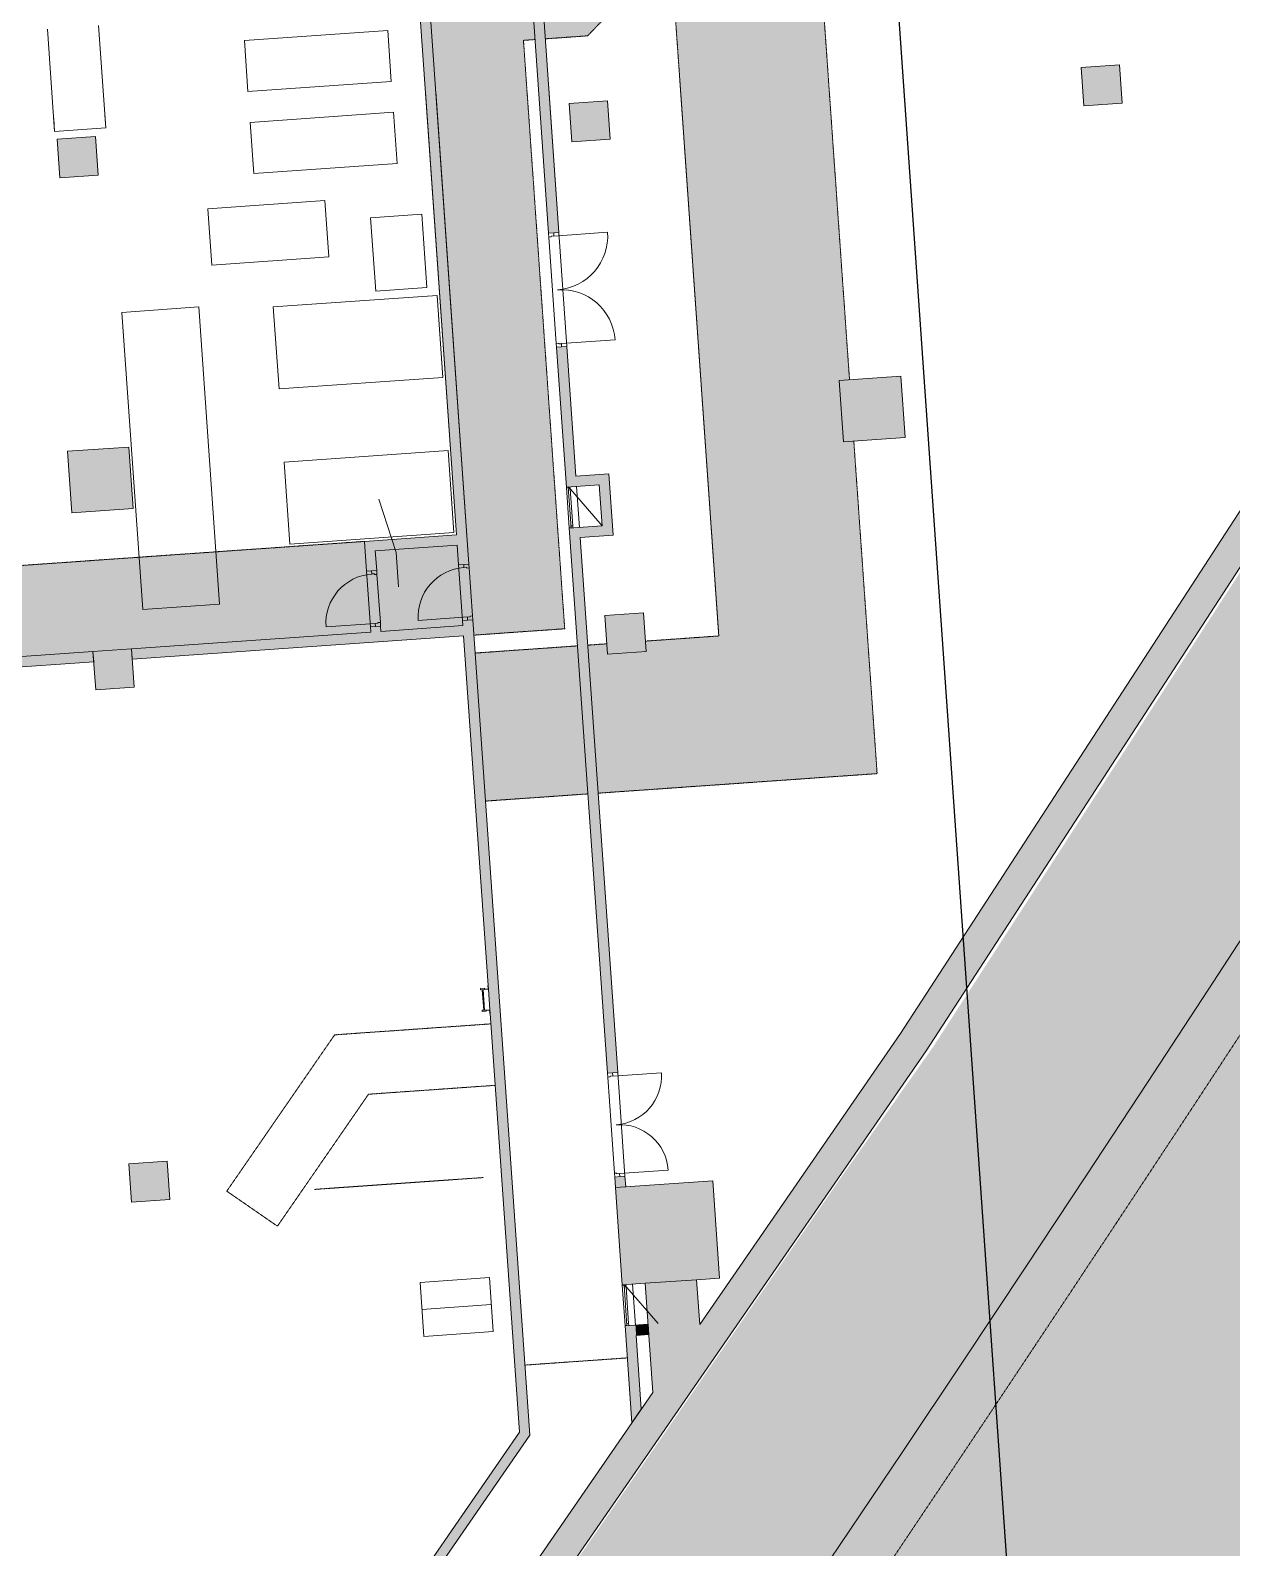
# Model space of a CAD drawing. Header units: millimetres. Extents: x 833941507 to 1669051331, y 817666127 to 1636299673.
# Drawn here: x 834469430 to 834492837, y 818041716 to 818071264 of the extents above; entities that cross this region are included whole.
import ezdxf

# ---------------------------------------------------------------- set-up
doc = ezdxf.new("R2010")
doc.units = ezdxf.units.MM
doc.header["$LTSCALE"] = 3
for name, pattern in [('3A35X-MAGP-P-MP-B02A$0$Overhead', [1.8, 1.2, -0.6]), ('3A35X-MAGP-P-MP-B02B$0$Overhead', [1.8, 1.2, -0.6]), ('AEL TUNNEL$0$DGN Style 5', [4.49075, 1.924607, -2.566143])]:
    doc.linetypes.add(name, pattern=pattern)
doc.layers.get('Defpoints').update_dxf_attribs({"color": 32})
for name, color, linetype, lineweight in [('3A35X-MAGP-P-MP-B02A$0$A-010-A_ROOM', 252, 'Continuous', 5), ('3A35X-MAGP-P-MP-B02A$0$A-010-M_LINE', 252, 'Continuous', 5), ('3A35X-MAGP-P-MP-B02A$0$A-010-M_LINE_Over', 252, '3A35X-MAGP-P-MP-B02A$0$Overhead', 5), ('3A35X-MAGP-P-MP-B02A$0$A-200-M_WALL_EXT', 252, 'Continuous', 9), ('3A35X-MAGP-P-MP-B02A$0$A-200-M_WALL_INT', 252, 'Continuous', 9), ('3A35X-MAGP-P-MP-B02A$0$A-200-M_WALL_PAT', 252, 'Continuous', 9), ('3A35X-MAGP-P-MP-B02A$0$A-230-M_FLOOR', 252, 'Continuous', 18), ('3A35X-MAGP-P-MP-B02A$0$A-314-M_WINDOW', 252, 'Continuous', 5), ('3A35X-MAGP-P-MP-B02A$0$A-325-M_DOOR', 252, 'Continuous', 5), ('3A35X-MAGP-P-MP-B02A$0$A-770-ME_FFE_SA', 252, 'Continuous', 5), ('3A35X-MAGP-P-MP-B02A$0$S-280-M_COLUMN', 252, 'Continuous', 9), ('3A35X-MAGP-P-MP-B02A$0$Z-000-T_TEXT', 252, 'Continuous', 5), ('3A35X-MAGP-P-MP-B02A$0$Z-060-M_DETAIL', 252, 'Continuous', 5), ('3A35X-MAGP-P-MP-B02B$0$A-010-A_ROOM', 252, 'Continuous', 5), ('3A35X-MAGP-P-MP-B02B$0$A-010-M_LINE', 252, 'Continuous', 5), ('3A35X-MAGP-P-MP-B02B$0$A-010-M_LINE_Over', 252, '3A35X-MAGP-P-MP-B02B$0$Overhead', 5), ('3A35X-MAGP-P-MP-B02B$0$A-200-M_WALL_EXT', 252, 'Continuous', 9), ('3A35X-MAGP-P-MP-B02B$0$A-200-M_WALL_INT', 252, 'Continuous', 9), ('3A35X-MAGP-P-MP-B02B$0$A-200-M_WALL_PAT', 252, 'Continuous', 9), ('3A35X-MAGP-P-MP-B02B$0$A-230-M_FLOOR', 252, 'Continuous', 18), ('3A35X-MAGP-P-MP-B02B$0$A-314-M_WINDOW', 252, 'Continuous', 5), ('3A35X-MAGP-P-MP-B02B$0$A-325-M_DOOR', 252, 'Continuous', 5), ('3A35X-MAGP-P-MP-B02B$0$A-770-ME_FFE_SA', 252, 'Continuous', 5), ('3A35X-MAGP-P-MP-B02B$0$S-280-M_COLUMN', 252, 'Continuous', 9), ('3A35X-MAGP-P-MP-B02B$0$Z-000-T_TEXT', 252, 'Continuous', 5), ('3A35X-MAGP-P-MP-B02B$0$Z-060-M_DETAIL', 252, 'Continuous', 5), ('AEL TUNNEL$0$Level 14', 253, 'Continuous', 0), ('AEL TUNNEL$0$Level 17', 253, 'Continuous', 0), ('UAJ-23FLOR-h', 251, 'Continuous', 9)]:
    doc.layers.add(name, color=color, linetype=linetype, lineweight=lineweight)
doc.layers.add('UAJ-00XREF', color=7, linetype='Continuous')

# ---------------------------------------------------------------- blocks, each defined once
blk = doc.blocks.new('GBP-LTC-LB01')
at = {"layer": 'UAJ-23FLOR-h'}
h = blk.add_hatch(dxfattribs=at)
h.set_pattern_fill('EARTH,_O', color=256, scale=180, angle=45)
h.set_pattern_definition([(48.9989, (834576001.8, 818046085.3), (-112.727, 1612.5107), [1143, -1143]), (48.9989, (834575678.3, 818046366.6), (-112.727, 1612.5107), [1143, -1143]), (48.9989, (834575354.8, 818046647.8), (-112.727, 1612.5107), [1143, -1143]), (138.9989, (834575340.7, 818046849.3), (-1612.5107, -112.727), [1143, -1143]), (138.9989, (834575621.9, 818047172.8), (-1612.5107, -112.727), [1143, -1143]), (138.9989, (834575903.1, 818047496.3), (-1612.5107, -112.727), [1143, -1143])])
h.paths.add_polyline_path([(834572173, 818200349), (834310584, 818182062), (834331502, 817882832), (834364940, 817885169), (834473096, 818011284), (834480534, 818020120), (834485095, 818025710), (834491376, 818033619), (834497063, 818041013), (834493146, 818043679), (834512789, 818074029), (834518712, 818083675), (834526231, 818096325), (834534646, 818111073), (834545956, 818131981), (834557205, 818154199), (834564040, 818168497), (834570941, 818183576), (834578368, 818200696)])
h.paths.add_polyline_path([(834382131, 817956470), (834418269, 817958996), (834422062, 817963856), (834428403, 817964299), (834467239, 818010696), (834466445, 818021739), (834476098, 818035709), (834485267, 818048983), (834487015, 818051460), (834497268, 818067303), (834492893, 818129890), (834448057, 818126756), (834416897, 818105052), (834382061, 818080789), (834386167, 818022059), (834377588, 818021459)], flags=16)
edge = h.paths.add_edge_path(flags=16)
edge.add_line((834540292, 818142076), (834533466, 818141614))
edge.add_line((834533466, 818141614), (834523258, 818143863))
edge.add_line((834523258, 818143863), (834525897, 818155839))
edge.add_arc((834558382, 818267025), 115835, 237.2184, 253.71313, ccw=False)
edge.add_line((834495665, 818169638), (834498268, 818132357))
edge.add_line((834498268, 818132357), (834496346, 818130135))
edge.add_line((834496346, 818130135), (834492880, 818129893))
edge.add_line((834492880, 818129893), (834494230, 818110588))
edge.add_line((834494230, 818110588), (834496326, 818110708))
edge.add_line((834496326, 818110708), (834498420, 818080754))
edge.add_line((834498420, 818080754), (834498046, 818080727))
edge.add_line((834498046, 818080727), (834498255, 818077746))
edge.add_line((834498255, 818077746), (834503061, 818078082))
edge.add_line((834503061, 818078082), (834504980, 818081212))
edge.add_line((834504980, 818081212), (834509429, 818088471))
edge.add_line((834509429, 818088471), (834515217, 818097914))
edge.add_line((834515217, 818097914), (834526067, 818116416))
edge.add_line((834526067, 818116416), (834532489, 818127889))
edge.add_line((834532489, 818127889), (834534831, 818132146))
edge.add_line((834534831, 818132146), (834540292, 818142076))
h = blk.add_hatch(dxfattribs=at)
h.set_pattern_fill('EARTH,_O', color=256, scale=180, angle=45)
h.set_pattern_definition([(45.0000001, (-1082349.7, 54794.9), (-3e-06, 1616.4461018), [1143, -1143]), (45.0000001, (-1082652.8, 55098), (-3e-06, 1616.4461018), [1143, -1143]), (45.0000001, (-1082955.9, 55401.1), (-3e-06, 1616.4461018), [1143, -1143]), (135.0000001, (-1082955.9, 55603.1), (-1616.4461018, -3e-06), [1143, -1143]), (135.0000001, (-1082652.8, 55906.2), (-1616.4461018, -3e-06), [1143, -1143]), (135.0000001, (-1082349.7, 56209.3), (-1616.4461018, -3e-06), [1143, -1143])])
h.paths.add_polyline_path([(834669469, 818015499), (834651081, 818014214), (834651091, 818014066), (834669480, 818015352)], flags=16)
edge = h.paths.add_edge_path()
edge.add_arc((834611764, 818123015), 22001, 94.0007, 118.6887)
edge.add_line((834601202, 818142316), (834593918, 818141228))
edge.add_arc((834611768, 818123014), 25503, 93.9972, 134.4213, ccw=False)
edge.add_line((834609991, 818148455), (834618164, 818149026))
edge.add_line((834618164, 818149026), (834618408, 818145535))
edge.add_line((834618408, 818145535), (834616365, 818145392))
edge.add_line((834616365, 818145392), (834616609, 818141901))
edge.add_line((834616609, 818141901), (834611622, 818141552))
edge.add_line((834611622, 818141552), (834611378, 818145043))
edge.add_line((834611378, 818145043), (834610229, 818144963))
h.paths.add_polyline_path([(834673233, 818197366), (834607546, 818192774), (834599172, 818174435), (834588349, 818152375), (834578622, 818133891), (834568418, 818115665), (834556457, 818095618), (834546606, 818080042), (834532219, 818058624), (834523692, 818046596), (834515684, 818035708), (834508244, 818025930), (834500656, 818016266), (834489787, 818002934), (834483448, 817995421), (834478638, 817989842), (834458454, 817967379), (834441506, 817949096), (834383076, 817886437), (834482027, 817893355), (834551919, 817920009), (834634905, 817930637), (834634023, 817939309), (834633770, 817941796), (834633578, 817943687), (834508697, 817930984), (834507053, 817930191), (834506409, 817939427), (834507657, 817945567), (834503417, 818006767), (834503064, 818011763), (834514053, 818025792), (834520785, 818034889), (834526319, 818042437), (834532382, 818050706), (834536346, 818056473), (834542258, 818065226), (834550406, 818077287), (834561579, 818095002), (834574523, 818117080), (834587769, 818140310), (834609774, 818143595), (834610002, 818140336), (834634253, 818142031), (834636807, 818105492), (834642791, 818105914), (834646279, 818056033), (834640293, 818055614), (834643382, 818011425), (834641138, 818011268), (834645776, 817944928), (834639048, 817944244), (834640362, 817931328), (834651070, 817932707), (834650588, 817936476), (834685106, 817940897), (834685588, 817937128), (834691374, 817937869)])
at = {"layer": 'AEL TUNNEL$0$Level 14', "linetype": 'Continuous', "lineweight": 13, "flags": 128}
blk.add_lwpolyline([(834465405, 818013429), (834466674, 818015183), (834467937, 818016937), (834469195, 818018694), (834470450, 818020453), (834471701, 818022215), (834472949, 818023980), (834474192, 818025748), (834475432, 818027518), (834476668, 818029291), (834477900, 818031066), (834479128, 818032845), (834480352, 818034626), (834481572, 818036409), (834482789, 818038195), (834484001, 818039984), (834485210, 818041776), (834486415, 818043570), (834487616, 818045366), (834488813, 818047166), (834490006, 818048968), (834491195, 818050772), (834492380, 818052579), (834493562, 818054389)], dxfattribs=at)
at = {"layer": 'AEL TUNNEL$0$Level 17', "linetype": 'AEL TUNNEL$0$DGN Style 5', "lineweight": 13, "flags": 128}
blk.add_lwpolyline([(834466214, 818012840), (834467484, 818014595), (834468748, 818016351), (834470008, 818018109), (834471264, 818019870), (834472516, 818021634), (834473765, 818023401), (834475009, 818025170), (834476250, 818026942), (834477487, 818028717), (834478720, 818030494), (834479950, 818032274), (834481175, 818034057), (834482397, 818035842), (834483614, 818037630), (834484828, 818039421), (834486038, 818041214), (834487244, 818043010), (834488446, 818044808), (834489645, 818046610), (834490839, 818048413), (834492030, 818050220), (834493216, 818052028), (834494399, 818053840), (834495577, 818055654), (834496752, 818057470), (834497923, 818059289), (834499090, 818061111), (834500252, 818062935), (834501411, 818064762), (834502566, 818066591), (834503717, 818068423), (834504864, 818070257), (834506007, 818072094), (834507146, 818073933), (834508281, 818075774), (834509412, 818077618), (834510540, 818079465), (834511663, 818081314), (834512782, 818083165), (834513897, 818085019), (834515008, 818086875), (834516115, 818088734), (834517218, 818090595), (834518316, 818092458), (834519411, 818094324), (834520502, 818096192), (834521589, 818098062), (834522672, 818099935), (834523750, 818101810), (834524825, 818103688), (834525895, 818105568), (834526962, 818107450), (834528024, 818109334), (834529082, 818111221), (834530136, 818113110), (834531186, 818115002), (834532232, 818116895), (834533274, 818118791), (834534312, 818120689), (834535345, 818122590), (834536375, 818124492), (834537400, 818126397), (834538421, 818128304), (834539438, 818130213), (834540451, 818132125), (834541460, 818134039), (834542465, 818135954), (834543465, 818137872), (834544461, 818139793), (834545454, 818141715), (834546442, 818143640), (834547425, 818145566), (834548405, 818147495), (834549380, 818149426), (834550352, 818151359), (834551319, 818153294), (834552281, 818155231), (834553240, 818157170), (834554194, 818159112), (834555145, 818161055), (834556091, 818163001), (834557032, 818164948), (834557970, 818166898), (834558903, 818168849), (834559832, 818170803), (834560757, 818172759), (834561678, 818174716), (834562594, 818176676), (834563506, 818178637), (834564414, 818180601), (834565318, 818182566), (834566217, 818184534), (834567112, 818186503), (834568003, 818188475), (834568890, 818190450)], dxfattribs=at)
blk = doc.blocks.new('3A35X-MAGP-P-MP-B02A')
at = {"layer": '3A35X-MAGP-P-MP-B02A$0$A-200-M_WALL_PAT'}
h = blk.add_hatch(color=256, dxfattribs=at)
h.paths.add_polyline_path([(103700, 117314), (103900, 117564), (103900, 133481), (103700, 133481), (103700, 117564)], flags=0)
h.paths.add_polyline_path([(103700, 134569), (103900, 134569), (103900, 143792), (103700, 143792), (103700, 134682)], flags=0)
h = blk.add_hatch(color=256, dxfattribs=at)
h.paths.add_polyline_path([(105900, 122256), (106100, 122256), (106100, 122462), (105900, 122462)], flags=0)
h.paths.add_polyline_path([(106100, 124488), (106100, 135131), (105900, 135131), (105900, 124488), (106000, 124488)], flags=0)
h.paths.add_polyline_path([(105900, 135931), (106100, 135931), (106100, 138662), (105900, 138662), (105900, 136131)], flags=0)
h.paths.add_polyline_path([(106000, 140888), (106100, 140888), (106100, 143792), (105900, 143792), (105900, 140888), (105972, 140888)], flags=0)
for points in [[(112126, 124491), (122985, 138894), (122985, 139891), (111652, 124859)], [(106405, 135931), (106544, 135931), (106544, 136131), (106100, 136131), (106100, 135931), (106116, 135931)], [(106693, 134931), (106744, 134931), (106744, 136131), (106544, 136131), (106544, 134931), (106669, 134931)], [(103697, 134951), (103700, 134951), (103700, 135151), (102100, 135151), (102100, 134951), (102396, 134951)], [(106544, 134931), (106544, 135131), (106100, 135131), (106100, 134931), (106475, 134931)], [(87491, 133181), (96475, 133181), (96475, 133381), (87225, 133381), (87225, 133181)], [(103700, 133181), (103700, 133381), (97225, 133381), (97225, 133181), (102396, 133181)], [(99880, 109172), (112126, 124491), (111652, 124859), (99411, 109546), (99876, 109175)], [(106350, 118227), (107350, 119478), (107350, 120356), (106350, 120356), (106350, 118273)], [(105908, 117673), (106100, 117914), (106100, 119556), (105900, 119556), (105900, 117673)], [(106350, 119356), (106350, 119556), (106100, 119556), (106100, 119356)], [(99781, 112731), (100038, 112733), (103700, 117314), (103700, 117634), (99863, 112834)], [(105900, 117664), (105908, 117673), (105900, 117673)]]:
    blk.add_hatch(color=256, dxfattribs=at).paths.add_polyline_path(points, flags=0)
h = blk.add_hatch(color=256, dxfattribs=at)
h.paths.add_polyline_path([(101900, 133381), (102100, 133381), (102100, 133481), (101900, 133481), (101900, 133406)], flags=0)
h.paths.add_polyline_path([(102053, 134569), (102100, 134569), (102100, 135151), (101900, 135151), (101900, 134569), (102000, 134569)], flags=0)
at = {"layer": '3A35X-MAGP-P-MP-B02A$0$A-314-M_WINDOW'}
h = blk.add_hatch(dxfattribs=at)
h.set_pattern_fill('FP_5', color=256, angle=90, style=0, pattern_type=2)
h.set_pattern_definition([(45, (6e-05, 5e-05), (-1391.035, 1391.035), []), (135, (6e-05, 5e-05), (-1391.035, -1391.035), [])])
h.paths.add_polyline_path([(105900, 119561), (105935, 119561), (105935, 120351), (105900, 120351), (105900, 119881)], flags=0)
at = {"layer": '3A35X-MAGP-P-MP-B02A$0$S-280-M_COLUMN', "lineweight": 5}
for points in [[(97225, 142631), (97225, 143381), (96475, 143381), (96475, 142631)], [(106669, 142631), (107225, 142631), (107225, 143381), (106475, 143381), (106475, 142631), (106630, 142631)], [(117225, 142631), (117225, 143381), (116475, 143381), (116475, 142631), (116792, 142631)], [(111350, 136431), (112550, 136431), (112550, 137631), (111350, 137631), (111350, 136960)], [(97225, 136106), (97450, 136106), (97450, 137306), (96250, 137306), (96250, 136106)], [(96475, 132631), (97225, 132631), (97225, 133381), (96475, 133381), (96475, 133149)], [(106475, 132631), (107225, 132631), (107225, 133381), (106475, 133381)], [(97225, 122631), (97225, 123381), (96475, 123381), (96475, 122631)], [(107800, 120356), (107800, 122256), (105900, 122256), (105900, 120356), (107350, 120356)]]:
    blk.add_hatch(color=256, dxfattribs=at).paths.add_polyline_path(points, flags=0)
at = {"layer": '3A35X-MAGP-P-MP-B02A$0$A-010-A_ROOM'}
for p, q in [((102500, 134892), (102239, 135953)), ((102500, 134225), (102500, 134892))]:
    blk.add_line(p, q, dxfattribs=at)
at = {"layer": '3A35X-MAGP-P-MP-B02A$0$A-010-M_LINE', "linetype": '3A35X-MAGP-P-MP-B02A$0$Overhead', "lineweight": 18}
for p, q in [((105675, 133181), (105675, 143792)), ((108660, 143792), (108660, 132831)), ((111550, 137631), (111550, 143792)), ((111550, 129941), (111550, 136431)), ((101900, 135151), (83189, 135151)), ((103900, 133181), (105675, 133181)), ((105900, 132831), (103900, 132831)), ((106475, 132831), (106100, 132831)), ((108660, 132831), (107225, 132831)), ((103900, 129941), (105900, 129941)), ((106100, 129941), (111550, 129941))]:
    blk.add_line(p, q, dxfattribs=at)
at = {"layer": '3A35X-MAGP-P-MP-B02A$0$A-010-M_LINE', "linetype": '3A35X-MAGP-P-MP-B02A$0$Overhead'}
for p, q in [((100650, 125606), (98340, 122716)), ((100650, 125606), (103700, 125606)), ((101227, 124406), (99277, 121967)), ((101227, 124406), (103700, 124406)), ((98340, 122716), (99277, 121967))]:
    blk.add_line(p, q, dxfattribs=at)
at = {"layer": '3A35X-MAGP-P-MP-B02A$0$A-010-M_LINE_Over'}
for p, q in [((100050, 122631), (102750, 122631)), ((100350, 122631), (103350, 122631)), ((103900, 118931), (105900, 118931))]:
    blk.add_line(p, q, dxfattribs=at)
at = {"layer": '3A35X-MAGP-P-MP-B02A$0$A-200-M_WALL_EXT', "lineweight": 13}
for p, q in [((122985, 139891), (111652, 124859)), ((112126, 124491), (122985, 138894)), ((111652, 124859), (107350, 119478)), ((99880, 109172), (112126, 124491)), ((106350, 120356), (106350, 118227)), ((107350, 120356), (106350, 120356)), ((107350, 119478), (107350, 120356)), ((106350, 118227), (99411, 109546))]:
    blk.add_line(p, q, dxfattribs=at)
at = {"layer": '3A35X-MAGP-P-MP-B02A$0$A-200-M_WALL_INT'}
for p, q in [((103700, 143792), (103700, 135151)), ((103900, 134569), (103900, 143792)), ((105900, 143792), (105900, 140888)), ((106100, 140888), (106100, 143792)), ((106000, 140888), (106100, 140888)), ((105900, 138662), (105900, 135926)), ((106100, 138662), (106000, 138662)), ((106100, 136131), (106100, 138662)), ((105900, 135931), (106544, 135931)), ((106744, 136131), (106100, 136131)), ((106100, 135931), (106100, 135131)), ((106544, 135931), (106544, 135131)), ((106744, 134931), (106744, 136131)), ((101900, 135151), (101900, 134569)), ((103700, 135151), (101900, 135151)), ((105900, 135136), (105900, 124488)), ((106544, 135131), (105900, 135131)), ((102100, 134569), (102100, 134951)), ((102100, 134951), (103700, 134951)), ((103700, 134951), (103700, 134569)), ((106100, 134931), (106744, 134931)), ((106100, 124488), (106100, 134931)), ((101900, 134569), (102000, 134569)), ((103700, 134569), (103800, 134569)), ((96475, 133381), (87225, 133381)), ((96475, 133181), (96475, 133381)), ((101900, 133381), (97225, 133381)), ((97225, 133381), (97225, 133181)), ((102000, 133481), (101900, 133481)), ((101900, 133481), (101900, 133381)), ((102100, 133381), (102100, 133481)), ((103700, 133381), (102100, 133381)), ((103800, 133481), (103700, 133481)), ((103700, 133481), (103700, 133381)), ((103900, 117564), (103900, 133481)), ((87225, 133181), (96475, 133181)), ((97225, 133181), (103700, 133181)), ((103700, 133181), (103700, 126358)), ((103700, 126282), (103700, 125882)), ((103700, 125806), (103700, 117634)), ((106000, 124488), (106100, 124488)), ((105900, 122462), (105900, 122256)), ((106100, 122462), (106000, 122462)), ((106100, 122256), (106100, 122462)), ((105900, 122256), (106100, 122256)), ((105900, 120351), (105900, 120356)), ((106100, 120356), (106100, 119556)), ((105900, 119561), (105900, 117664)), ((106350, 119556), (105900, 119556)), ((106350, 119356), (106350, 119556)), ((106100, 119356), (106350, 119356)), ((106100, 117914), (106100, 119356)), ((105900, 117664), (106100, 117914)), ((103700, 117634), (99941, 112931)), ((100144, 112866), (103900, 117564))]:
    blk.add_line(p, q, dxfattribs=at)
at = {"layer": '3A35X-MAGP-P-MP-B02A$0$A-230-M_FLOOR'}
for p, q in [((96438, 143792), (96438, 143537)), ((97438, 143537), (97438, 143792)), ((96438, 143537), (97438, 143537)), ((103050, 143447), (100250, 143447)), ((100250, 143447), (100250, 142447)), ((103050, 142447), (103050, 143447)), ((100250, 142447), (103050, 142447)), ((101598, 141827), (99312, 141827)), ((99312, 141827), (99312, 140727)), ((101598, 140727), (101598, 141827)), ((103461, 141429), (102461, 141429)), ((102461, 141429), (102461, 139999)), ((103461, 139999), (103461, 141429)), ((99312, 140727), (101598, 140727)), ((105900, 138737), (105900, 140813)), ((106100, 140888), (106100, 138662)), ((99000, 139931), (97500, 139931)), ((97500, 139931), (97500, 134131)), ((99000, 134131), (99000, 139931)), ((103650, 139831), (100450, 139831)), ((100450, 139831), (100450, 138231)), ((102461, 139999), (103461, 139999)), ((103650, 138231), (103650, 139831)), ((100450, 138231), (103650, 138231)), ((103650, 136802), (100450, 136802)), ((100450, 136802), (100450, 135202)), ((103650, 135202), (103650, 136802)), ((100450, 135202), (103650, 135202)), ((101900, 133481), (101900, 134569)), ((102100, 134494), (102100, 133556)), ((103700, 133481), (103700, 134569)), ((103900, 134494), (103900, 133556)), ((97500, 134131), (99000, 134131)), ((105900, 122537), (105900, 124413)), ((106100, 124488), (106100, 122462))]:
    blk.add_line(p, q, dxfattribs=at)
at = {"layer": '3A35X-MAGP-P-MP-B02A$0$A-314-M_WINDOW', "lineweight": 18}
for p, q in [((105900, 135926), (105900, 135136)), ((105935, 135926), (105900, 135926)), ((105935, 135931), (105935, 135891)), ((105935, 135136), (105935, 135926)), ((105970, 135891), (105970, 135931)), ((105935, 135891), (105970, 135891)), ((105900, 135136), (105935, 135136)), ((105970, 135171), (105935, 135171)), ((105935, 135171), (105935, 135131)), ((105970, 135131), (105970, 135171)), ((105900, 120351), (105900, 119561)), ((105935, 120351), (105900, 120351)), ((105935, 120356), (105935, 120316)), ((105935, 119561), (105935, 120351)), ((105935, 120316), (105970, 120316)), ((105970, 120316), (105970, 120356)), ((105900, 119561), (105935, 119561)), ((105970, 119596), (105935, 119596)), ((105935, 119596), (105935, 119556)), ((105970, 119556), (105970, 119596))]:
    blk.add_line(p, q, dxfattribs=at)
at = {"layer": '3A35X-MAGP-P-MP-B02A$0$A-314-M_WINDOW'}
for p, q in [((105970, 135891), (105970, 135171)), ((105970, 120316), (105970, 119596))]:
    blk.add_line(p, q, dxfattribs=at)
at = {"layer": '3A35X-MAGP-P-MP-B02A$0$A-325-M_DOOR', "lineweight": 9}
for p, q in [((105900, 140888), (106000, 140888)), ((105900, 140813), (105900, 140888)), ((105947, 140813), (105900, 140813)), ((105947, 140828), (105947, 140813)), ((106000, 140828), (105947, 140828)), ((106000, 140888), (106000, 140828)), ((105900, 138737), (105947, 138737)), ((105900, 138662), (105900, 138737)), ((106000, 138662), (105900, 138662)), ((105947, 138737), (105947, 138722)), ((105947, 138722), (106000, 138722)), ((106000, 138722), (106000, 138662)), ((102100, 134569), (102000, 134569)), ((102000, 134569), (102000, 134509)), ((102000, 134509), (102053, 134509)), ((102053, 134509), (102053, 134494)), ((102053, 134494), (102100, 134494)), ((102100, 134494), (102100, 134569)), ((103900, 134569), (103800, 134569)), ((103800, 134569), (103800, 134509)), ((103800, 134509), (103853, 134509)), ((103853, 134509), (103853, 134494)), ((103853, 134494), (103900, 134494)), ((103900, 134494), (103900, 134569)), ((102053, 133541), (102000, 133541)), ((102000, 133541), (102000, 133481)), ((102000, 133481), (102100, 133481)), ((102053, 133556), (102053, 133541)), ((102100, 133556), (102053, 133556)), ((102100, 133481), (102100, 133556)), ((103853, 133541), (103800, 133541)), ((103800, 133541), (103800, 133481)), ((103800, 133481), (103900, 133481)), ((103853, 133556), (103853, 133541)), ((103900, 133556), (103853, 133556)), ((103900, 133481), (103900, 133556)), ((105900, 124488), (106000, 124488)), ((105900, 124413), (105900, 124488)), ((105947, 124413), (105900, 124413)), ((105947, 124428), (105947, 124413)), ((106000, 124428), (105947, 124428)), ((106000, 124488), (106000, 124428)), ((105900, 122537), (105947, 122537)), ((105900, 122462), (105900, 122537)), ((106000, 122462), (105900, 122462)), ((105947, 122537), (105947, 122522)), ((105947, 122522), (106000, 122522)), ((106000, 122522), (106000, 122462))]:
    blk.add_line(p, q, dxfattribs=at)
at = {"layer": '3A35X-MAGP-P-MP-B02A$0$A-325-M_DOOR'}
for p, q in [((106000, 140825), (107049, 140825)), ((106000, 138725), (107049, 138725)), ((102000, 133544), (101038, 133544)), ((103800, 133544), (102838, 133544)), ((106000, 124425), (106949, 124425)), ((106000, 122525), (106949, 122525))]:
    blk.add_line(p, q, dxfattribs=at)
for centre, radius, start, end in [((106000, 140825), 1049, 270, 0), ((106000, 138725), 1049, 0, 90), ((102000, 133544), 962, 90, 180), ((103800, 133544), 962, 90, 180), ((106000, 124425), 949, 270, 0), ((106000, 122525), 949, 0, 90)]:
    blk.add_arc(centre, radius, start, end, dxfattribs=at)
at = {"layer": '3A35X-MAGP-P-MP-B02A$0$A-770-ME_FFE_SA'}
for p, q in [((103548, 126282), (103548, 126307)), ((103548, 126307), (103624, 126307)), ((103624, 126282), (103548, 126282)), ((103580, 125882), (103580, 126282)), ((103599, 126282), (103599, 125882)), ((103624, 126307), (103624, 126282)), ((103694, 126288), (103624, 126288)), ((103624, 126282), (103700, 126282)), ((103700, 126358), (103694, 126358)), ((103694, 126358), (103694, 126288)), ((103700, 126282), (103700, 126358)), ((103548, 125857), (103548, 125882)), ((103548, 125882), (103624, 125882)), ((103700, 125882), (103624, 125882)), ((103624, 125882), (103624, 125857)), ((103624, 125876), (103694, 125876)), ((103694, 125876), (103694, 125806)), ((103700, 125806), (103700, 125882)), ((103624, 125857), (103548, 125857)), ((103694, 125806), (103700, 125806))]:
    blk.add_line(p, q, dxfattribs=at)
at = {"layer": '3A35X-MAGP-P-MP-B02A$0$S-280-M_COLUMN', "lineweight": 13}
for p, q in [((97225, 143381), (96475, 143381)), ((96475, 143381), (96475, 142631)), ((97225, 142631), (97225, 143381)), ((107225, 143381), (106475, 143381)), ((106475, 143381), (106475, 142631)), ((107225, 142631), (107225, 143381)), ((117225, 143381), (116475, 143381)), ((116475, 143381), (116475, 142631)), ((117225, 142631), (117225, 143381)), ((96475, 142631), (97225, 142631)), ((106475, 142631), (107225, 142631)), ((116475, 142631), (117225, 142631)), ((112550, 137631), (111350, 137631)), ((111350, 137631), (111350, 136431)), ((112550, 136431), (112550, 137631)), ((97450, 137306), (96250, 137306)), ((96250, 137306), (96250, 136106)), ((97450, 136106), (97450, 137306)), ((111350, 136431), (112550, 136431)), ((96250, 136106), (97450, 136106)), ((97225, 133381), (96475, 133381)), ((96475, 133381), (96475, 132631)), ((97225, 132631), (97225, 133381)), ((107225, 133381), (106475, 133381)), ((106475, 133381), (106475, 132631)), ((107225, 132631), (107225, 133381)), ((96475, 132631), (97225, 132631)), ((106475, 132631), (107225, 132631)), ((96475, 123381), (96475, 122631)), ((97225, 123381), (96475, 123381)), ((97225, 122631), (97225, 123381)), ((96475, 122631), (97225, 122631)), ((105900, 122256), (105900, 120356)), ((107800, 122256), (105900, 122256)), ((107800, 120356), (107800, 122256)), ((105900, 120356), (106350, 120356)), ((106350, 120356), (107350, 120356)), ((107350, 120356), (107800, 120356))]:
    blk.add_line(p, q, dxfattribs=at)
at = {"layer": '3A35X-MAGP-P-MP-B02A$0$Z-000-T_TEXT'}
for p, q in [((101972, 119625), (101972, 120681)), ((101972, 120681), (103327, 120681)), ((103327, 120681), (103327, 119625)), ((101972, 120153), (103327, 120153)), ((103327, 119625), (101972, 119625))]:
    blk.add_line(p, q, dxfattribs=at)
at = {"layer": '3A35X-MAGP-P-MP-B02A$0$Z-060-M_DETAIL'}
for p, q in [((105944, 135931), (106544, 135131)), ((105944, 120356), (106544, 119556))]:
    blk.add_line(p, q, dxfattribs=at)
blk = doc.blocks.new('3A35X-MAGP-P-MP-B02B')
at = {"layer": '3A35X-MAGP-P-MP-B02B$0$A-200-M_WALL_PAT'}
h = blk.add_hatch(color=256, dxfattribs=at)
h.paths.add_polyline_path([(106100, 122256), (106100, 122462), (105900, 122462), (105900, 122256), (106000, 122256)], flags=0)
h.paths.add_polyline_path([(106100, 124488), (106100, 135131), (105900, 135131), (105900, 124488), (106000, 124488)], flags=0)
h.paths.add_polyline_path([(106090, 135931), (106100, 135931), (106100, 138662), (105900, 138662), (105900, 135931)], flags=0)
h.paths.add_polyline_path([(105900, 140888), (106100, 140888), (106100, 148221), (105900, 148221), (105900, 141254)], flags=0)
h.paths.add_polyline_path([(106100, 150447), (106100, 160055), (105900, 160055), (105900, 150447), (106000, 150447)], flags=0)
h = blk.add_hatch(color=256, dxfattribs=at)
h.paths.add_polyline_path([(103700, 117314), (103900, 117564), (103900, 133481), (103700, 133481), (103700, 117564)], flags=0)
h.paths.add_polyline_path([(103700, 134569), (103900, 134569), (103900, 146703), (103700, 146703), (103700, 134682)], flags=0)
h.paths.add_polyline_path([(103900, 148103), (103900, 148303), (103700, 148303), (103700, 148103), (103892, 148103)], flags=0)
h.paths.add_polyline_path([(103900, 150529), (103900, 151231), (103700, 151231), (103700, 150529), (103853, 150529)], flags=0)
for points in [[(112126, 124491), (122985, 138894), (122985, 139891), (111652, 124859)], [(106405, 135931), (106544, 135931), (106544, 136131), (106100, 136131), (106100, 135931), (106116, 135931)], [(106544, 134931), (106744, 134931), (106744, 136131), (106544, 136131), (106544, 135131)], [(103697, 134951), (103700, 134951), (103700, 135151), (102100, 135151), (102100, 134951), (102574, 134951)], [(106544, 134931), (106544, 135131), (106100, 135131), (106100, 134931), (106475, 134931)], [(87491, 133181), (96475, 133181), (96475, 133381), (87225, 133381), (87225, 133181)], [(103700, 133181), (103700, 133381), (97225, 133381), (97225, 133181), (102574, 133181)], [(99880, 109172), (112126, 124491), (111652, 124859), (99411, 109546), (99876, 109175)], [(106350, 118227), (107350, 119478), (107350, 120356), (106350, 120356), (106350, 118273)], [(105908, 117673), (106100, 117914), (106100, 119556), (105900, 119556), (105900, 117673)], [(106350, 119356), (106350, 119556), (106100, 119556), (106100, 119356)], [(99781, 112731), (100038, 112733), (103700, 117314), (103700, 117634), (99863, 112834)], [(105900, 117664), (105908, 117673), (105900, 117673)]]:
    blk.add_hatch(color=256, dxfattribs=at).paths.add_polyline_path(points, flags=0)
h = blk.add_hatch(color=256, dxfattribs=at)
h.paths.add_polyline_path([(101900, 133381), (102100, 133381), (102100, 133481), (101900, 133481), (101900, 133406)], flags=0)
h.paths.add_polyline_path([(102053, 134569), (102100, 134569), (102100, 135151), (101900, 135151), (101900, 134569), (102000, 134569)], flags=0)
at = {"layer": '3A35X-MAGP-P-MP-B02B$0$A-314-M_WINDOW'}
h = blk.add_hatch(dxfattribs=at)
h.set_pattern_fill('FP_5', color=256, angle=90, style=0, pattern_type=2)
h.set_pattern_definition([(45, (6e-05, 5e-05), (-1391.035, 1391.035), []), (135, (6e-05, 5e-05), (-1391.035, -1391.035), [])])
h.paths.add_polyline_path([(105900, 119561), (105935, 119561), (105935, 120351), (105900, 120351), (105900, 119881)], flags=0)
at = {"layer": '3A35X-MAGP-P-MP-B02B$0$S-280-M_COLUMN', "lineweight": 5}
for points in [[(97225, 142631), (97225, 143381), (96475, 143381), (96475, 142631)], [(107054, 142631), (107225, 142631), (107225, 143381), (106475, 143381), (106475, 142631), (106744, 142631)], [(117225, 142631), (117225, 143381), (116475, 143381), (116475, 142631), (116792, 142631)], [(111350, 136431), (112550, 136431), (112550, 137631), (111350, 137631), (111350, 136960)], [(97225, 136106), (97450, 136106), (97450, 137306), (96250, 137306), (96250, 136106)], [(96475, 132631), (97225, 132631), (97225, 133381), (96475, 133381), (96475, 133149)], [(107225, 132631), (107225, 133381), (106475, 133381), (106475, 132631), (107054, 132631)], [(96475, 122631), (97225, 122631), (97225, 123381), (96475, 123381), (96475, 122831)], [(105900, 120356), (107800, 120356), (107800, 122256), (105900, 122256)]]:
    blk.add_hatch(color=256, dxfattribs=at).paths.add_polyline_path(points, flags=0)
at = {"layer": '3A35X-MAGP-P-MP-B02B$0$Z-060-M_DETAIL'}
h = blk.add_hatch(color=256, dxfattribs=at)
h.paths.add_polyline_path([(108660, 129941), (111550, 129941), (111550, 136431), (111350, 136431), (111350, 137631), (111550, 137631), (111550, 148231), (109600, 148231), (109600, 151456), (106100, 151456), (106100, 150447), (105900, 150447), (105900, 151456), (105860, 151456), (105860, 150571), (105855, 150560), (105839, 150551), (105828, 150553), (105816, 150560), (105810, 150571), (105810, 151456), (103990, 151456), (103988, 150565), (103980, 150556), (103962, 150551), (103951, 150556), (103942, 150565), (103940, 150571), (103940, 151456), (103900, 151456), (103900, 150529), (103700, 150529), (103700, 151231), (103180, 151231), (103180, 151456), (100900, 151456), (100900, 150529), (100700, 150529), (100700, 151231), (83025, 151231), (83025, 148397), (105400, 148397), (105400, 146681), (103900, 146681), (103900, 134569), (103700, 134569), (103700, 134951), (102100, 134951), (102100, 134569), (101900, 134569), (101900, 135151), (83189, 135151), (83189, 133381), (101900, 133381), (101900, 133481), (102100, 133481), (102100, 133381), (103700, 133381), (103700, 133481), (103900, 133481), (103900, 133181), (105675, 133181), (105675, 144668), (105900, 144668), (105900, 148221), (106100, 148221), (106100, 146566), (106560, 146566), (106560, 145756), (106100, 145756), (106100, 144668), (106927, 144668), (108660, 146218), (108660, 132831), (107225, 132831), (107225, 132631), (106475, 132631), (106475, 132831), (106100, 132831), (106100, 129941), (107374, 129941)], flags=0)
h.paths.add_polyline_path([(105900, 129941), (105900, 132831), (103900, 132831), (103900, 129941), (105156, 129941)], flags=0)
h.paths.add_polyline_path([(82895, 151431), (90955, 151431), (90955, 151456), (82825, 151456), (82825, 151431)], flags=0)
h.paths.add_polyline_path([(91750, 151431), (91800, 151431), (91800, 151456), (91155, 151456), (91155, 151431)], flags=0)
at = {"layer": '3A35X-MAGP-P-MP-B02B$0$A-010-A_ROOM'}
for p, q in [((102500, 134892), (102239, 135953)), ((102500, 134225), (102500, 134892))]:
    blk.add_line(p, q, dxfattribs=at)
at = {"layer": '3A35X-MAGP-P-MP-B02B$0$A-010-M_LINE', "linetype": '3A35X-MAGP-P-MP-B02B$0$Overhead', "lineweight": 18}
for p, q in [((111550, 137631), (111550, 148231)), ((106927, 144668), (108660, 146218)), ((108660, 146218), (108660, 132831)), ((105675, 133181), (105675, 144668)), ((105675, 144668), (105900, 144668)), ((106100, 144668), (106927, 144668)), ((111550, 129941), (111550, 136431)), ((101900, 135151), (83189, 135151)), ((103900, 133181), (105675, 133181)), ((105900, 132831), (103900, 132831)), ((106475, 132831), (106100, 132831)), ((108660, 132831), (107225, 132831)), ((103900, 129941), (105900, 129941)), ((106100, 129941), (111550, 129941))]:
    blk.add_line(p, q, dxfattribs=at)
at = {"layer": '3A35X-MAGP-P-MP-B02B$0$A-010-M_LINE', "linetype": '3A35X-MAGP-P-MP-B02B$0$Overhead'}
for p, q in [((100650, 125606), (98340, 122716)), ((100650, 125606), (103700, 125606)), ((101227, 124406), (99277, 121967)), ((101227, 124406), (103700, 124406)), ((98340, 122716), (99277, 121967))]:
    blk.add_line(p, q, dxfattribs=at)
at = {"layer": '3A35X-MAGP-P-MP-B02B$0$A-010-M_LINE_Over'}
for p, q in [((100050, 122631), (102750, 122631)), ((100350, 122631), (103350, 122631)), ((103900, 118931), (105900, 118931))]:
    blk.add_line(p, q, dxfattribs=at)
at = {"layer": '3A35X-MAGP-P-MP-B02B$0$A-200-M_WALL_EXT', "lineweight": 13}
for p, q in [((122985, 139891), (111652, 124859)), ((112126, 124491), (122985, 138894)), ((111652, 124859), (107350, 119478)), ((99880, 109172), (112126, 124491)), ((106350, 120356), (106350, 118227)), ((107350, 120356), (106350, 120356)), ((107350, 119478), (107350, 120356)), ((106350, 118227), (99411, 109546))]:
    blk.add_line(p, q, dxfattribs=at)
at = {"layer": '3A35X-MAGP-P-MP-B02B$0$A-200-M_WALL_INT'}
for p, q in [((103900, 134569), (103900, 148303)), ((105900, 148221), (105900, 140888)), ((103700, 146503), (103700, 135151)), ((106100, 140888), (106100, 145756)), ((106000, 140888), (106100, 140888)), ((105900, 138662), (105900, 135926)), ((106100, 138662), (106000, 138662)), ((106100, 136131), (106100, 138662)), ((105900, 135931), (106544, 135931)), ((106744, 136131), (106100, 136131)), ((106100, 135931), (106100, 135131)), ((106544, 135931), (106544, 135131)), ((106744, 134931), (106744, 136131)), ((101900, 135151), (101900, 134569)), ((103700, 135151), (101900, 135151)), ((105900, 135136), (105900, 124488)), ((106544, 135131), (105900, 135131)), ((102100, 134569), (102100, 134951)), ((102100, 134951), (103700, 134951)), ((103700, 134951), (103700, 134569)), ((106100, 134931), (106744, 134931)), ((106100, 124488), (106100, 134931)), ((101900, 134569), (102000, 134569)), ((103700, 134569), (103800, 134569)), ((96475, 133381), (87225, 133381)), ((96475, 133181), (96475, 133381)), ((101900, 133381), (97225, 133381)), ((97225, 133381), (97225, 133181)), ((102000, 133481), (101900, 133481)), ((101900, 133481), (101900, 133381)), ((102100, 133381), (102100, 133481)), ((103700, 133381), (102100, 133381)), ((103800, 133481), (103700, 133481)), ((103700, 133481), (103700, 133381)), ((103900, 117564), (103900, 133481)), ((87225, 133181), (96475, 133181)), ((97225, 133181), (103700, 133181)), ((103700, 133181), (103700, 126358)), ((103700, 126282), (103700, 125882)), ((103700, 125806), (103700, 117634)), ((106000, 124488), (106100, 124488)), ((105900, 122462), (105900, 122256)), ((106100, 122462), (106000, 122462)), ((106100, 122256), (106100, 122462)), ((105900, 122256), (106100, 122256)), ((105900, 120351), (105900, 120356)), ((106100, 120356), (106100, 119556)), ((105900, 119561), (105900, 117664)), ((106350, 119556), (105900, 119556)), ((106350, 119356), (106350, 119556)), ((106100, 119356), (106350, 119356)), ((106100, 117914), (106100, 119356)), ((105900, 117664), (106100, 117914)), ((103700, 117634), (99941, 112931)), ((100144, 112866), (103900, 117564))]:
    blk.add_line(p, q, dxfattribs=at)
at = {"layer": '3A35X-MAGP-P-MP-B02B$0$A-230-M_FLOOR'}
for p, q in [((96438, 145537), (96438, 143537)), ((97438, 143537), (97438, 145537)), ((103050, 145047), (100250, 145047)), ((100250, 145047), (100250, 144047)), ((103050, 144047), (103050, 145047)), ((100250, 144047), (103050, 144047)), ((96438, 143537), (97438, 143537)), ((103050, 143447), (100250, 143447)), ((100250, 143447), (100250, 142447)), ((103050, 142447), (103050, 143447)), ((100250, 142447), (103050, 142447)), ((101598, 141827), (99312, 141827)), ((99312, 141827), (99312, 140727)), ((101598, 140727), (101598, 141827)), ((103461, 141429), (102461, 141429)), ((102461, 141429), (102461, 139999)), ((103461, 139999), (103461, 141429)), ((99312, 140727), (101598, 140727)), ((105900, 138737), (105900, 140813)), ((106100, 140888), (106100, 138662)), ((99000, 139931), (97500, 139931)), ((97500, 139931), (97500, 134131)), ((99000, 134131), (99000, 139931)), ((103650, 139831), (100450, 139831)), ((100450, 139831), (100450, 138231)), ((102461, 139999), (103461, 139999)), ((103650, 138231), (103650, 139831)), ((100450, 138231), (103650, 138231)), ((103650, 136802), (100450, 136802)), ((100450, 136802), (100450, 135202)), ((103650, 135202), (103650, 136802)), ((100450, 135202), (103650, 135202)), ((101900, 133481), (101900, 134569)), ((102100, 134494), (102100, 133556)), ((103700, 133481), (103700, 134569)), ((103900, 134494), (103900, 133556)), ((97500, 134131), (99000, 134131)), ((105900, 122537), (105900, 124413)), ((106100, 124488), (106100, 122462))]:
    blk.add_line(p, q, dxfattribs=at)
at = {"layer": '3A35X-MAGP-P-MP-B02B$0$A-314-M_WINDOW', "lineweight": 18}
for p, q in [((105900, 135926), (105900, 135136)), ((105935, 135926), (105900, 135926)), ((105935, 135931), (105935, 135891)), ((105935, 135136), (105935, 135926)), ((105970, 135891), (105970, 135931)), ((105935, 135891), (105970, 135891)), ((105900, 135136), (105935, 135136)), ((105970, 135171), (105935, 135171)), ((105935, 135171), (105935, 135131)), ((105970, 135131), (105970, 135171)), ((105900, 120351), (105900, 119561)), ((105935, 120351), (105900, 120351)), ((105935, 120356), (105935, 120316)), ((105935, 119561), (105935, 120351)), ((105935, 120316), (105970, 120316)), ((105970, 120316), (105970, 120356)), ((105900, 119561), (105935, 119561)), ((105970, 119596), (105935, 119596)), ((105935, 119596), (105935, 119556)), ((105970, 119556), (105970, 119596))]:
    blk.add_line(p, q, dxfattribs=at)
at = {"layer": '3A35X-MAGP-P-MP-B02B$0$A-314-M_WINDOW'}
for p, q in [((105970, 135891), (105970, 135171)), ((105970, 120316), (105970, 119596))]:
    blk.add_line(p, q, dxfattribs=at)
at = {"layer": '3A35X-MAGP-P-MP-B02B$0$A-325-M_DOOR', "lineweight": 9}
for p, q in [((105900, 140888), (106000, 140888)), ((105900, 140813), (105900, 140888)), ((105947, 140813), (105900, 140813)), ((105947, 140828), (105947, 140813)), ((106000, 140828), (105947, 140828)), ((106000, 140888), (106000, 140828)), ((105900, 138737), (105947, 138737)), ((105900, 138662), (105900, 138737)), ((106000, 138662), (105900, 138662)), ((105947, 138737), (105947, 138722)), ((105947, 138722), (106000, 138722)), ((106000, 138722), (106000, 138662)), ((102100, 134569), (102000, 134569)), ((102000, 134569), (102000, 134509)), ((102000, 134509), (102053, 134509)), ((102053, 134509), (102053, 134494)), ((102053, 134494), (102100, 134494)), ((102100, 134494), (102100, 134569)), ((103900, 134569), (103800, 134569)), ((103800, 134569), (103800, 134509)), ((103800, 134509), (103853, 134509)), ((103853, 134509), (103853, 134494)), ((103853, 134494), (103900, 134494)), ((103900, 134494), (103900, 134569)), ((102053, 133541), (102000, 133541)), ((102000, 133541), (102000, 133481)), ((102000, 133481), (102100, 133481)), ((102053, 133556), (102053, 133541)), ((102100, 133556), (102053, 133556)), ((102100, 133481), (102100, 133556)), ((103853, 133541), (103800, 133541)), ((103800, 133541), (103800, 133481)), ((103800, 133481), (103900, 133481)), ((103853, 133556), (103853, 133541)), ((103900, 133556), (103853, 133556)), ((103900, 133481), (103900, 133556)), ((105900, 124488), (106000, 124488)), ((105900, 124413), (105900, 124488)), ((105947, 124413), (105900, 124413)), ((105947, 124428), (105947, 124413)), ((106000, 124428), (105947, 124428)), ((106000, 124488), (106000, 124428)), ((105900, 122537), (105947, 122537)), ((105900, 122462), (105900, 122537)), ((106000, 122462), (105900, 122462)), ((105947, 122537), (105947, 122522)), ((105947, 122522), (106000, 122522)), ((106000, 122522), (106000, 122462))]:
    blk.add_line(p, q, dxfattribs=at)
at = {"layer": '3A35X-MAGP-P-MP-B02B$0$A-325-M_DOOR'}
for p, q in [((106000, 140825), (107049, 140825)), ((106000, 138725), (107049, 138725)), ((102000, 133544), (101038, 133544)), ((103800, 133544), (102838, 133544)), ((106000, 124425), (106949, 124425)), ((106000, 122525), (106949, 122525))]:
    blk.add_line(p, q, dxfattribs=at)
for centre, radius, start, end in [((106000, 140825), 1049, 270, 0), ((106000, 138725), 1049, 0, 90), ((102000, 133544), 962, 90, 180), ((103800, 133544), 962, 90, 180), ((106000, 124425), 949, 270, 0), ((106000, 122525), 949, 0, 90)]:
    blk.add_arc(centre, radius, start, end, dxfattribs=at)
at = {"layer": '3A35X-MAGP-P-MP-B02B$0$A-770-ME_FFE_SA'}
for p, q in [((103548, 126282), (103548, 126307)), ((103548, 126307), (103624, 126307)), ((103624, 126282), (103548, 126282)), ((103580, 125882), (103580, 126282)), ((103599, 126282), (103599, 125882)), ((103624, 126307), (103624, 126282)), ((103694, 126288), (103624, 126288)), ((103624, 126282), (103700, 126282)), ((103700, 126358), (103694, 126358)), ((103694, 126358), (103694, 126288)), ((103700, 126282), (103700, 126358)), ((103548, 125857), (103548, 125882)), ((103548, 125882), (103624, 125882)), ((103700, 125882), (103624, 125882)), ((103624, 125882), (103624, 125857)), ((103624, 125876), (103694, 125876)), ((103694, 125876), (103694, 125806)), ((103700, 125806), (103700, 125882)), ((103624, 125857), (103548, 125857)), ((103694, 125806), (103700, 125806))]:
    blk.add_line(p, q, dxfattribs=at)
at = {"layer": '3A35X-MAGP-P-MP-B02B$0$S-280-M_COLUMN', "lineweight": 13}
for p, q in [((97225, 143381), (96475, 143381)), ((96475, 143381), (96475, 142631)), ((97225, 142631), (97225, 143381)), ((107225, 143381), (106475, 143381)), ((106475, 143381), (106475, 142631)), ((107225, 142631), (107225, 143381)), ((117225, 143381), (116475, 143381)), ((116475, 143381), (116475, 142631)), ((117225, 142631), (117225, 143381)), ((96475, 142631), (97225, 142631)), ((106475, 142631), (107225, 142631)), ((116475, 142631), (117225, 142631)), ((112550, 137631), (111350, 137631)), ((111350, 137631), (111350, 136431)), ((112550, 136431), (112550, 137631)), ((97450, 137306), (96250, 137306)), ((96250, 137306), (96250, 136106)), ((97450, 136106), (97450, 137306)), ((111350, 136431), (112550, 136431)), ((96250, 136106), (97450, 136106)), ((97225, 133381), (96475, 133381)), ((96475, 133381), (96475, 132631)), ((97225, 132631), (97225, 133381)), ((107225, 133381), (106475, 133381)), ((106475, 133381), (106475, 132631)), ((107225, 132631), (107225, 133381)), ((96475, 132631), (97225, 132631)), ((106475, 132631), (107225, 132631)), ((96475, 123381), (96475, 122631)), ((97225, 123381), (96475, 123381)), ((97225, 122631), (97225, 123381)), ((96475, 122631), (97225, 122631)), ((105900, 122256), (105900, 120356)), ((107800, 122256), (105900, 122256)), ((107800, 120356), (107800, 122256)), ((105900, 120356), (106350, 120356)), ((106350, 120356), (107350, 120356)), ((107350, 120356), (107800, 120356))]:
    blk.add_line(p, q, dxfattribs=at)
at = {"layer": '3A35X-MAGP-P-MP-B02B$0$Z-000-T_TEXT'}
for p, q in [((101972, 119625), (101972, 120681)), ((101972, 120681), (103327, 120681)), ((103327, 120681), (103327, 119625)), ((101972, 120153), (103327, 120153)), ((103327, 119625), (101972, 119625))]:
    blk.add_line(p, q, dxfattribs=at)
at = {"layer": '3A35X-MAGP-P-MP-B02B$0$Z-060-M_DETAIL'}
for p, q in [((105944, 135931), (106544, 135131)), ((105944, 120356), (106544, 119556))]:
    blk.add_line(p, q, dxfattribs=at)

msp = doc.modelspace()

# ---------------------------------------------------------------- linework, layer by layer
at = {"layer": 'Defpoints', "color": 2}
msp.add_lwpolyline([(834637757, 818194850), (834652631, 817982087), (834493385, 817970955), (834478511, 818183718)], close=True, dxfattribs=at)

# ---------------------------------------------------------------- block references
msp.add_blockref('GBP-LTC-LB01', (0, 0))
at = {"layer": 'UAJ-00XREF', "rotation": 4.012827991232881}
for name in ['3A35X-MAGP-P-MP-B02B', '3A35X-MAGP-P-MP-B02A']:
    msp.add_blockref(name, (834383746, 817919361), dxfattribs=at)

doc.saveas('drawing.dxf')
